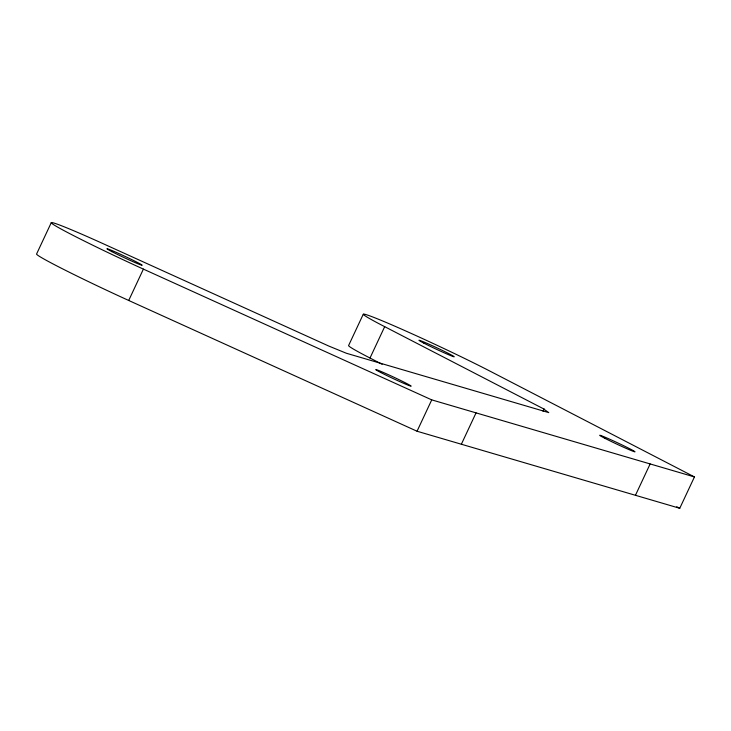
<?xml version="1.0" encoding="UTF-8"?>
<svg xmlns="http://www.w3.org/2000/svg" width="731" height="731" viewBox="0 0 731 731"><rect width="100%" height="100%" fill="white"/><g stroke="black" fill="none" stroke-linecap="round" stroke-linejoin="round"><path stroke-width="1.1" d="M51.243 222.708L36.55 254.068A80.867 3.107 25.1 0 0 128.711 300.468L417.045 431.235L679.757 508.292L694.45 476.932L488.326 370.279A80.867 3.107 25.1 0 0 384.744 321.85A80.867 3.107 25.1 0 0 384.689 326.666L370.005 358.026L382.139 364.303M128.711 300.468L143.395 269.109A80.867 3.107 25.1 0 1 53.728 224.755A80.867 3.107 25.1 0 1 105.566 244.794L328.667 346.001L346.357 353.247L548.762 412.613L544.01 409.25L543.06 411.27M363.27 314.229L348.577 345.589A80.867 3.107 25.1 0 0 370.005 358.026M417.045 431.235L431.738 399.875L694.45 476.932M461.362 444.238L476.045 412.878M635.449 495.298L650.142 463.938M544.01 409.25L544.467 409.305L384.689 326.666M143.395 269.109L431.738 399.875M676.732 506.729L679.757 508.292M380.824 372.545A19.636 0.758 25.1 0 0 410.584 386.087A19.636 0.758 25.1 0 0 388.81 374.884A19.636 0.758 25.1 0 0 380.824 372.545M604.665 438.198A19.636 0.758 25.1 0 0 634.426 451.749A19.636 0.758 25.1 0 0 612.651 440.546A19.636 0.758 25.1 0 0 604.665 438.198M423.925 343.177A19.636 0.758 25.1 0 0 453.686 356.719A19.636 0.758 25.1 0 0 431.911 345.525A19.636 0.758 25.1 0 0 423.925 343.177M111.898 251.656A19.636 0.758 25.1 0 0 141.659 265.198A19.636 0.758 25.1 0 0 119.884 254.004A19.636 0.758 25.1 0 0 111.898 251.656"/></g></svg>
